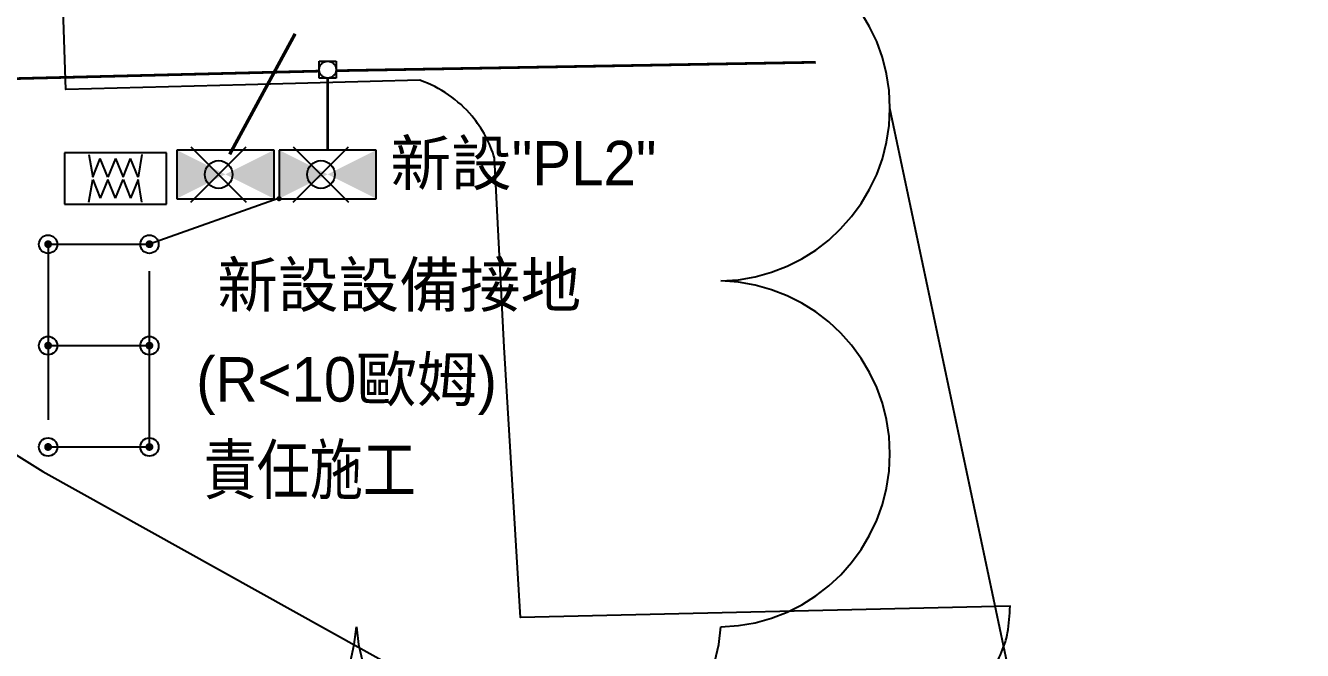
# Model space of a CAD drawing. Header units: millimetres. Extents: x 1358 to 1865, y 706 to 1003.
# Drawn here: x 1484.89 to 1531.04, y 945.73 to 968.31 of the extents above; entities that cross this region are included whole.
import ezdxf
from ezdxf.enums import TextEntityAlignment as Align

# ---------------------------------------------------------------- set-up
doc = ezdxf.new("R2010")
doc.units = ezdxf.units.MM
doc.header["$PDMODE"] = 35
doc.linetypes.add('DASHED', pattern=[0.75, 0.5, -0.25])
doc.linetypes.add('HIDDEN', pattern=[9.525, 6.35, -3.175])
for name, color, linetype in [('L-燈具圖', 7, 'Continuous'), ('接地線', 3, 'HIDDEN'), ('文字', 6, 'Continuous'), ('既設手孔', 3, 'DASHED'), ('既設管線', 1, 'HIDDEN'), ('電氣設備', 161, 'Continuous')]:
    doc.layers.add(name, color=color, linetype=linetype)
doc.styles.add('AE', font='romans.shx', dxfattribs={"bigfont": 'chineset.shx'})
doc.styles.add('新細明體', font='')
doc.styles.get('新細明體').set_extended_font_data('新細明體')

# ---------------------------------------------------------------- blocks, each defined once
blk = doc.blocks.new('GN04D2D')
at = {"color": 0, "linetype": 'ByBlock'}
for p, q in [((-300, 300), (-300, 0)), ((300, 300), (-300, 300)), ((300, 0), (300, 300)), ((-300, 0), (300, 0))]:
    blk.add_line(p, q, dxfattribs=at)
blk.add_point((41.4, 151), dxfattribs=at)
for points in [[(-300, 0), (-300, 300), (0, 150)], [(300, 0), (300, 300), (0, 150)]]:
    blk.add_solid(points, dxfattribs=at)
at = {"color": 0, "linetype": 'ByBlock', "style": 'AE', "flags": 1}
blk.add_attdef('KENCAD', (0, 0), '', height=1, dxfattribs=at)
blk = doc.blocks.new('GF07D2D')
at = {"color": 0, "linetype": 'ByBlock'}
for p, q in [((-588, 509), (-504, 9)), ((-504, 9), (-338, 424)), ((-171, 9), (-338, 424)), ((-4, 424), (-171, 9)), ((-4, 424), (162, 9)), ((162, 9), (329, 424)), ((496, 9), (329, 424)), ((579, 509), (496, 9)), ((-588, -541), (-504, -41)), ((-504, -41), (-338, -456)), ((-171, -41), (-338, -456)), ((-4, -456), (-171, -41)), ((-4, -456), (162, -41)), ((162, -41), (329, -456)), ((496, -41), (329, -456)), ((579, -541), (496, -41))]:
    blk.add_line(p, q, dxfattribs=at)
at = {"color": 0, "linetype": 'ByBlock', "style": 'AE', "flags": 1}
blk.add_attdef('KENCAD', (0, 0), '', height=1, dxfattribs=at)

msp = doc.modelspace()

# ---------------------------------------------------------------- linework, layer by layer
at = {"elevation": -0.191, "flags": 128}
msp.add_lwpolyline([(1519.52, 944.387, 0.036937), (1520.242, 945.855, 0.05638), (1520.383, 946.364, 0.030672), (1520.476, 947.327), (1502.787, 946.918), (1502.189, 956.69), (1501.843, 963.517, 0.101852), (1501.032, 965.03, 0.136794), (1499.148, 966.328), (1497.348, 966.288), (1492.844, 966.166), (1486.352, 965.995), (1486.006, 976.438)], format="xyb", dxfattribs=at)
msp.add_lwpolyline([(1473.121, 959.921), (1485.52, 952.192), (1498.397, 945.025)], dxfattribs=at)
at = {"layer": 'L-燈具圖', "const_width": 0.142, "elevation": 0.44}
for points in [[(1485.709, 960.477, -1), (1485.709, 960.335, -1)], [(1489.371, 960.477, -1), (1489.371, 960.335, -1)], [(1485.709, 956.814, -1), (1485.709, 956.673, -1)], [(1489.371, 956.814, -1), (1489.371, 956.673, -1)], [(1485.709, 953.152, -1), (1485.709, 953.01, -1)], [(1489.371, 953.152, -1), (1489.371, 953.01, -1)]]:
    msp.add_lwpolyline(points, format="xyb", close=True, dxfattribs=at)
at = {"layer": 'L-燈具圖'}
for centre in [(1485.709, 960.406, 0.44), (1489.371, 960.406, 0.44), (1485.709, 956.743, 0.44), (1489.371, 956.743, 0.44), (1485.709, 953.081, 0.44), (1489.371, 953.081, 0.44)]:
    msp.add_circle(centre, 0.33, dxfattribs=at)
at = {"layer": '接地線'}
for p, q in [((1494.055, 962.076, 0.44), (1489.371, 960.406, 0.44)), ((1485.709, 960.406, 0.44), (1489.371, 960.406, 0.44)), ((1485.709, 960.406, 0.44), (1485.709, 953.081, 0.44)), ((1489.371, 953.081, 0.44), (1489.371, 960.406, 0.44)), ((1485.709, 956.743, 0.44), (1489.371, 956.743, 0.44)), ((1485.709, 953.081, 0.44), (1489.371, 953.081, 0.44))]:
    msp.add_line(p, q, dxfattribs=at)
at = {"layer": '既設手孔', "ltscale": 1000, "elevation": 0.44}
msp.add_lwpolyline([(1495.508, 967.018), (1496.119, 967.018), (1496.119, 966.407), (1495.508, 966.407)], close=True, dxfattribs=at)
at = {"layer": '既設手孔', "ltscale": 1000}
msp.add_circle((1495.813, 966.713, 0.44), 0.305, dxfattribs=at)
at = {"layer": '既設管線', "ltscale": 1000}
msp.add_line((1535.615, 873.28), (1516.131, 965.327), dxfattribs=at)
msp.add_lwpolyline([(1483.673, 971.576, 0.976833), (1483.673, 959.079, 0.976833), (1483.673, 946.581, 0.926453), (1496.85, 946.581, 0.926453), (1510.027, 946.581, 0.976833), (1510.027, 959.079, 0.976833), (1510.027, 971.576, 0.926453), (1496.85, 971.576, 0.926453), (1483.673, 971.576, 0.926453)], format="xyb", dxfattribs=at)
at = {"layer": '既設管線', "ltscale": 1000, "const_width": 0.122}
msp.add_lwpolyline([(1494.636, 968.01), (1492.271, 963.653)], dxfattribs=at)
at = {"layer": '既設管線', "ltscale": 2, "const_width": 0.0977}
for points, elevation in [([(1496.119, 966.675), (1513.454, 966.98)], -0.191), ([(1478.545, 966.242), (1495.508, 966.661)], -0.191), ([(1495.813, 966.407), (1495.813, 963.81)], 0.44)]:
    msp.add_lwpolyline(points, dxfattribs=dict(at, elevation=elevation))
at = {"layer": '電氣設備', "linetype": 'ByBlock'}
for p, q in [((1486.299, 963.703, 0.462), (1486.299, 961.857, 0.462)), ((1489.99, 963.703, 0.462), (1486.299, 963.703, 0.462)), ((1489.99, 961.857, 0.462), (1489.99, 963.703, 0.462)), ((1486.299, 961.857, 0.462), (1489.99, 961.857, 0.462))]:
    msp.add_line(p, q, dxfattribs=at)
at = {"layer": '電氣設備', "const_width": 0.0945, "elevation": 0.44}
msp.add_lwpolyline([(1494.055, 962.099, -1), (1494.055, 962.005, -1)], format="xyb", close=True, dxfattribs=at)

# ---------------------------------------------------------------- block references
at = {"layer": '電氣設備', "ltscale": 1000, "xscale": 0.001640726150343556, "yscale": 0.001640726150343556, "zscale": 0.01640726150343555}
msp.add_blockref('GF07D2D', (1488.15, 962.813), dxfattribs=at)
at = {"layer": '電氣設備', "ltscale": 1000, "xscale": 0.005859736250999596, "yscale": 0.005859736250999596, "zscale": 0.04883113542689153, "rotation": 180}
for p in [(1492.115, 963.81, 0.44), (1495.813, 963.81, 0.44)]:
    msp.add_blockref('GN04D2D', p, dxfattribs=at)

# ---------------------------------------------------------------- texts
at = {"layer": '文字', "style": '新細明體'}
msp.add_text('新設"PL2"', height=1.6073, dxfattribs=at).set_placement((1498.078, 962.534, -0.287))
for s, p in [('新設設備接地', (1504.976, 958.135, -1.721)), ('(R<10歐姆)', (1501.931, 954.72, -1.721))]:
    msp.add_text(s, height=1.6073, dxfattribs=at).set_placement(p, align=Align.RIGHT)
at = {"layer": '文字', "style": '新細明體', "width": 0.8}
msp.add_text('責任施工', height=1.7579, dxfattribs=at).set_placement((1499.004, 951.388, -1.377), align=Align.RIGHT)

doc.saveas('drawing.dxf')
